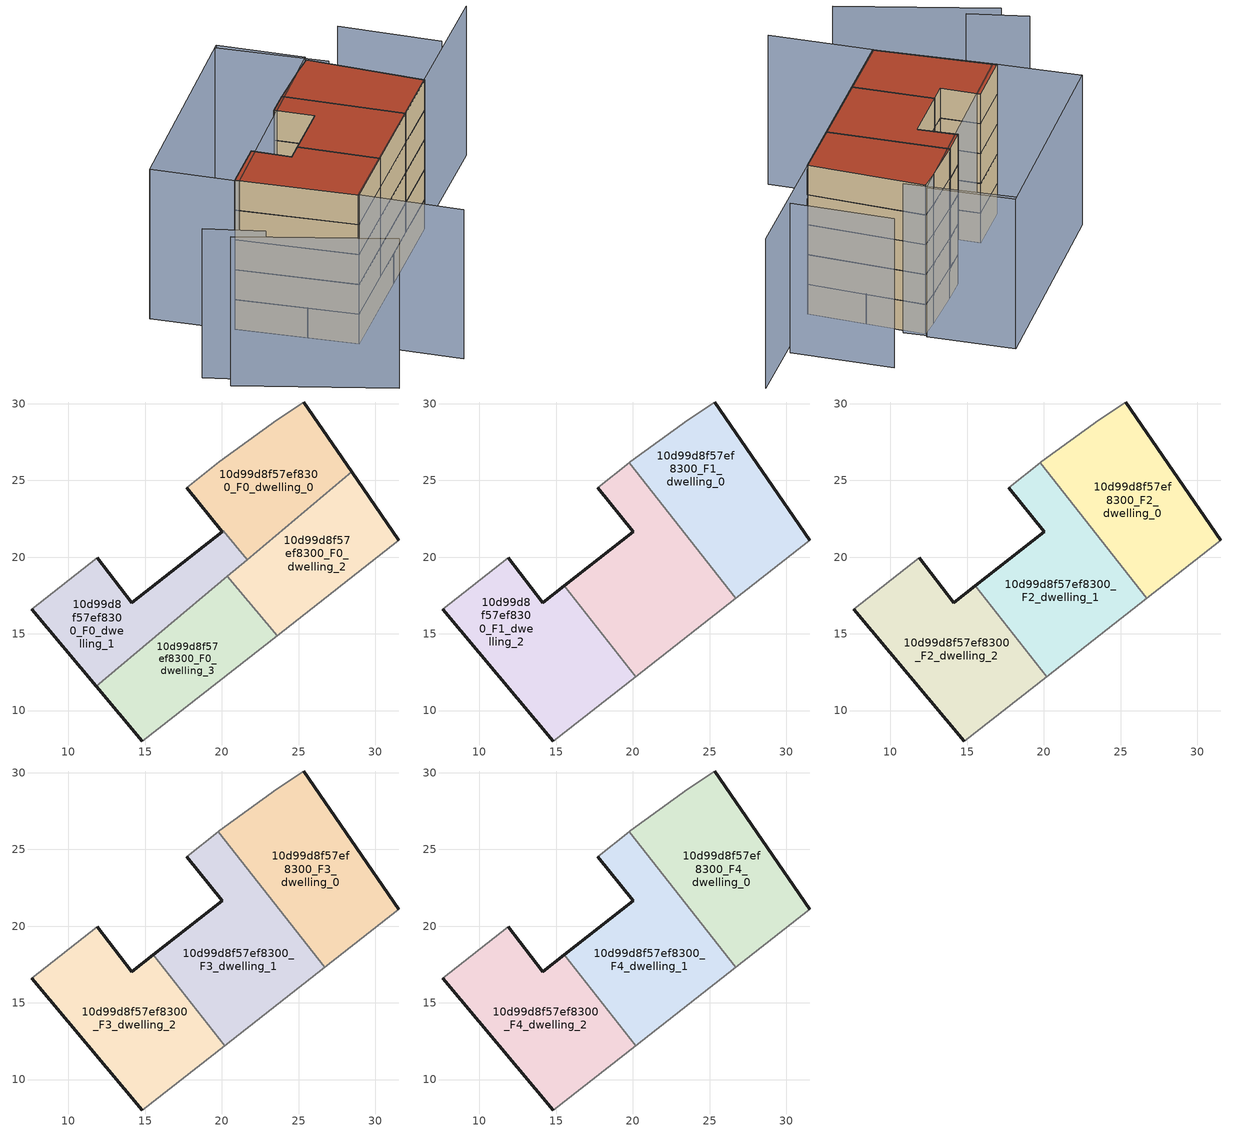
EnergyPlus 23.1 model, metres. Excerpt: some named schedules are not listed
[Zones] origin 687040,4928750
10d99d8f57ef8300_F0_dwelling_0
 floor ground (EU_floor_Construction): 28.47,25.58 25.34,30.11 23.61,28.96 19.83,26.21 17.71,24.54 20.03,21.66 20.08,21.71 21.66,19.84 z0
 wall outside (EU_wall_Construction): 25.34,30.11 28.47,25.58 / 20.03,21.66 17.71,24.54 z0:3
 wall adiabatic (EU_wall_Construction): 17.71,24.54 19.83,26.21 23.61,28.96 25.34,30.11 z0:3
 wall to 10d99d8f57ef8300_F0_dwelling_1 (EU_wall_Construction): 21.66,19.84 20.08,21.71 20.03,21.66 z0:3
 wall to 10d99d8f57ef8300_F0_dwelling_2 (EU_wall_Construction): 28.47,25.58 21.66,19.84 z0:3
10d99d8f57ef8300_F0_dwelling_1
 floor ground (EU_floor_Construction): 21.66,19.84 20.08,21.71 20.02,21.66 14.12,17.02 11.88,19.95 7.59,16.59 11.83,11.57 z0
 wall outside (EU_wall_Construction): 11.83,11.57 7.59,16.59 / 11.88,19.95 14.12,17.02 20.02,21.66 z0:3; 20.03,21.66,3 20.02,21.66,0 20.03,21.66,0
 wall adiabatic (EU_wall_Construction): 7.59,16.59 11.88,19.95 z0:3
 wall to 10d99d8f57ef8300_F0_dwelling_3 (EU_wall_Construction): 20.36,18.75 11.83,11.57 z0:3
 wall to 10d99d8f57ef8300_F0_dwelling_2 (EU_wall_Construction): 21.66,19.84 20.36,18.75 z0:3
10d99d8f57ef8300_F0_dwelling_2
 floor ground (EU_floor_Construction): 31.55,21.11 28.47,25.58 20.36,18.75 23.6,14.89 z0
 wall outside (EU_wall_Construction): 28.47,25.58 31.55,21.11 z0:3
 wall to 10d99d8f57ef8300_F0_dwelling_3 (EU_wall_Construction): 23.6,14.89 20.36,18.75 z0:3
 wall adiabatic (EU_wall_Construction): 31.55,21.11 23.6,14.89 z0:3
10d99d8f57ef8300_F0_dwelling_3
 floor ground (EU_floor_Construction): 23.6,14.89 20.36,18.75 11.83,11.57 14.82,8.01 z0
 wall outside (EU_wall_Construction): 14.82,8.01 11.83,11.57 z0:3
 wall adiabatic (EU_wall_Construction): 23.6,14.89 14.82,8.01 z0:3
10d99d8f57ef8300_F1_dwelling_0
 floor to 10d99d8f57ef8300_F0_dwelling_0 (EU_floor_Construction): 28.47,25.58 25.34,30.11 23.61,28.96 19.83,26.21 19.78,26.17 23.51,21.4 z3
 floor to 10d99d8f57ef8300_F0_dwelling_2 (EU_floor_Construction): 31.55,21.11 28.47,25.58 23.51,21.4 26.71,17.32 z3
 wall outside (EU_wall_Construction): 25.34,30.11 31.55,21.11 z3:6
 wall adiabatic (EU_wall_Construction): 31.55,21.11 26.71,17.32 / 19.78,26.17 19.83,26.21 23.61,28.96 25.34,30.11 z3:6
 wall to 10d99d8f57ef8300_F1_dwelling_1 (EU_wall_Construction): 26.71,17.32 19.78,26.17 z3:6
10d99d8f57ef8300_F1_dwelling_1
 floor to 10d99d8f57ef8300_F0_dwelling_3 (EU_floor_Construction): 23.6,14.89 20.36,18.75 17.17,16.07 20.19,12.21 z3
 floor to 10d99d8f57ef8300_F0_dwelling_0 (EU_floor_Construction): 23.51,21.4 19.78,26.17 17.71,24.54 20.03,21.66 20.08,21.71 21.66,19.84 z3
 floor to 10d99d8f57ef8300_F0_dwelling_1 (EU_floor_Construction): 21.66,19.84 20.08,21.71 20.03,21.66 15.54,18.14 17.17,16.07 z3
 floor to 10d99d8f57ef8300_F0_dwelling_2 (EU_floor_Construction): 26.71,17.32 23.51,21.4 20.36,18.75 23.6,14.89 z3
 wall outside (EU_wall_Construction): 15.54,18.14 20.03,21.66 17.7,24.53 z3:6
 wall adiabatic (EU_wall_Construction): 26.71,17.32 20.19,12.21 / 17.7,24.53 19.78,26.17 z3:6
 wall to 10d99d8f57ef8300_F1_dwelling_2 (EU_wall_Construction): 20.19,12.21 15.54,18.14 z3:6
10d99d8f57ef8300_F1_dwelling_2
 floor to 10d99d8f57ef8300_F0_dwelling_1 (EU_floor_Construction): 17.17,16.07 15.54,18.14 14.12,17.02 11.88,19.95 7.59,16.59 11.83,11.57 z3
 floor to 10d99d8f57ef8300_F0_dwelling_3 (EU_floor_Construction): 20.19,12.21 17.17,16.07 11.83,11.57 14.82,8.01 z3
 wall outside (EU_wall_Construction): 14.82,8.01 7.59,16.59 / 11.88,19.95 14.12,17.02 15.54,18.14 z3:6
 wall adiabatic (EU_wall_Construction): 20.19,12.21 14.82,8.01 / 7.59,16.59 11.88,19.95 z3:6
10d99d8f57ef8300_F2_dwelling_0
 floor to 10d99d8f57ef8300_F1_dwelling_0 (EU_floor_Construction): 31.55,21.11 25.34,30.11 23.61,28.96 19.83,26.21 19.78,26.17 26.71,17.32 z6
 wall outside (EU_wall_Construction): 25.34,30.11 31.55,21.11 z6:9
 wall adiabatic (EU_wall_Construction): 31.55,21.11 26.71,17.32 / 19.78,26.17 19.83,26.21 23.61,28.96 25.34,30.11 z6:9
 wall to 10d99d8f57ef8300_F2_dwelling_1 (EU_wall_Construction): 26.71,17.32 19.78,26.17 z6:9
10d99d8f57ef8300_F2_dwelling_1
 floor to 10d99d8f57ef8300_F1_dwelling_1 (EU_floor_Construction): 26.71,17.32 19.78,26.17 17.7,24.53 20.03,21.66 15.54,18.14 20.19,12.21 z6
 wall outside (EU_wall_Construction): 15.54,18.14 20.03,21.66 17.7,24.53 z6:9
 wall adiabatic (EU_wall_Construction): 26.71,17.32 20.19,12.21 / 17.7,24.53 19.78,26.17 z6:9
 wall to 10d99d8f57ef8300_F2_dwelling_2 (EU_wall_Construction): 20.19,12.21 15.54,18.14 z6:9
10d99d8f57ef8300_F2_dwelling_2
 floor to 10d99d8f57ef8300_F1_dwelling_2 (EU_floor_Construction): 20.19,12.21 15.54,18.14 14.12,17.02 11.88,19.95 7.59,16.59 14.82,8.01 z6
 wall outside (EU_wall_Construction): 14.82,8.01 7.59,16.59 / 11.88,19.95 14.12,17.02 15.54,18.14 z6:9
 wall adiabatic (EU_wall_Construction): 20.19,12.21 14.82,8.01 / 7.59,16.59 11.88,19.95 z6:9
10d99d8f57ef8300_F3_dwelling_0
 floor to 10d99d8f57ef8300_F2_dwelling_0 (EU_floor_Construction): 31.55,21.11 25.34,30.11 23.61,28.96 19.83,26.21 19.78,26.17 26.71,17.32 z9
 wall outside (EU_wall_Construction): 25.34,30.11 31.55,21.11 z9:12
 wall adiabatic (EU_wall_Construction): 31.55,21.11 26.71,17.32 / 19.78,26.17 19.83,26.21 23.61,28.96 25.34,30.11 z9:12
 wall to 10d99d8f57ef8300_F3_dwelling_1 (EU_wall_Construction): 26.71,17.32 19.78,26.17 z9:12
10d99d8f57ef8300_F3_dwelling_1
 floor to 10d99d8f57ef8300_F2_dwelling_1 (EU_floor_Construction): 26.71,17.32 19.78,26.17 17.7,24.53 20.03,21.66 15.54,18.14 20.19,12.21 z9
 wall outside (EU_wall_Construction): 15.54,18.14 20.03,21.66 17.7,24.53 z9:12
 wall adiabatic (EU_wall_Construction): 26.71,17.32 20.19,12.21 / 17.7,24.53 19.78,26.17 z9:12
 wall to 10d99d8f57ef8300_F3_dwelling_2 (EU_wall_Construction): 20.19,12.21 15.54,18.14 z9:12
10d99d8f57ef8300_F3_dwelling_2
 floor to 10d99d8f57ef8300_F2_dwelling_2 (EU_floor_Construction): 20.19,12.21 15.54,18.14 14.12,17.02 11.88,19.95 7.59,16.59 14.82,8.01 z9
 wall outside (EU_wall_Construction): 14.82,8.01 7.59,16.59 / 11.88,19.95 14.12,17.02 15.54,18.14 z9:12
 wall adiabatic (EU_wall_Construction): 20.19,12.21 14.82,8.01 / 7.59,16.59 11.88,19.95 z9:12
10d99d8f57ef8300_F4_dwelling_0
 floor to 10d99d8f57ef8300_F3_dwelling_0 (EU_floor_Construction): 31.55,21.11 25.34,30.11 23.61,28.96 19.83,26.21 19.78,26.17 26.71,17.32 z12
 wall outside (EU_wall_Construction): 25.34,30.11 31.55,21.11 z12:15
 wall adiabatic (EU_wall_Construction): 31.55,21.11 26.71,17.32 / 19.78,26.17 19.83,26.21 23.61,28.96 25.34,30.11 z12:15
 wall to 10d99d8f57ef8300_F4_dwelling_1 (EU_wall_Construction): 26.71,17.32 19.78,26.17 z12:15
 roof outside (EU_roof_Construction): 25.34,30.11 31.55,21.11 26.71,17.32 19.78,26.17 19.83,26.21 23.61,28.96 z15
10d99d8f57ef8300_F4_dwelling_1
 floor to 10d99d8f57ef8300_F3_dwelling_1 (EU_floor_Construction): 26.71,17.32 19.78,26.17 17.7,24.53 20.03,21.66 15.54,18.14 20.19,12.21 z12
 wall outside (EU_wall_Construction): 15.54,18.14 20.03,21.66 17.7,24.53 z12:15
 wall adiabatic (EU_wall_Construction): 26.71,17.32 20.19,12.21 / 17.7,24.53 19.78,26.17 z12:15
 wall to 10d99d8f57ef8300_F4_dwelling_2 (EU_wall_Construction): 20.19,12.21 15.54,18.14 z12:15
 roof outside (EU_roof_Construction): 19.78,26.17 26.71,17.32 20.19,12.21 15.54,18.14 20.03,21.66 17.7,24.53 z15
10d99d8f57ef8300_F4_dwelling_2
 floor to 10d99d8f57ef8300_F3_dwelling_2 (EU_floor_Construction): 20.19,12.21 15.54,18.14 14.12,17.02 11.88,19.95 7.59,16.59 14.82,8.01 z12
 wall outside (EU_wall_Construction): 14.82,8.01 7.59,16.59 / 11.88,19.95 14.12,17.02 15.54,18.14 z12:15
 wall adiabatic (EU_wall_Construction): 20.19,12.21 14.82,8.01 / 7.59,16.59 11.88,19.95 z12:15
 roof outside (EU_roof_Construction): 15.54,18.14 20.19,12.21 14.82,8.01 7.59,16.59 11.88,19.95 14.12,17.02 z15
shading: 1.39,8.77 13.06,-0.3 / 0.25,11.39 4.45,7.7 / 20.66,0.51 14.77,8.09 / 14.77,8.09 42.24,29.46 / 36.77,25.68 31.06,33.28 / 26.75,28.73 20.17,36.56 / 2.75,22.55 20.47,36.82 / 20.47,36.82 25.55,30.52 / 25.55,30.52 7.82,16.25 / 7.82,16.25 2.75,22.55 z0:15
[Building]
EU S2 Campaign: North Axis=0; Terrain=City; Solar Distribution=FullExterior
[Site:Location]
Bologna: Latitude=44.5; Longitude=11.25; Time Zone=1; Elevation=37
[SizingPeriod:WeatherFileDays]
AnnualSizingPeriod: Begin Month=1; Begin Day of Month=1; End Month=12; End Day of Month=31; Day of Week for Start Day=Monday; Use Weather File Daylight Saving Period=No; Use Weather File Rain and Snow Indicators=No
[MATERIAL]
EU_InternalMass_Material: Roughness=MediumRough; Thickness=0.1; Conductivity=1; Density=1800; Specific Heat=900; Thermal Absorptance=0.9; Solar Absorptance=0.7; Visible Absorptance=0.7
[MATERIAL:NOMASS] Roughness=MediumRough; Thermal Absorptance=0.9; Solar Absorptance=0.7; Visible Absorptance=0.7
Name | Thermal Resistance
EU_wall_NoMass | 0.905828
EU_roof_NoMass | 0.37593
EU_floor_NoMass | 0.67114
[CONSTRUCTION]
EU_wall_Construction: EU_wall_NoMass
EU_roof_Construction: EU_roof_NoMass
EU_floor_Construction: EU_floor_NoMass
EU_InternalMass_Construction: EU_InternalMass_Material
[ZONE] Type=1; Multiplier=1; Ceiling Height=autocalculate; Floor Area=autocalculate; Part of Total Floor Area=Yes
Name | Volume
10d99d8f57ef8300_F0_dwelling_0 | 162.51
10d99d8f57ef8300_F1_dwelling_0; 10d99d8f57ef8300_F2_dwelling_0; 10d99d8f57ef8300_F3_dwelling_0; 10d99d8f57ef8300_F4_dwelling_0 | 216.125
10d99d8f57ef8300_F0_dwelling_1 | 161.642
10d99d8f57ef8300_F1_dwelling_1; 10d99d8f57ef8300_F2_dwelling_1; 10d99d8f57ef8300_F3_dwelling_1; 10d99d8f57ef8300_F4_dwelling_1 | 216.12
10d99d8f57ef8300_F0_dwelling_2 | 162.086
10d99d8f57ef8300_F1_dwelling_2; 10d99d8f57ef8300_F2_dwelling_2; 10d99d8f57ef8300_F3_dwelling_2; 10d99d8f57ef8300_F4_dwelling_2 | 216.117
10d99d8f57ef8300_F0_dwelling_3 | 162.104
[INTERNALMASS] Construction=EU_InternalMass_Construction
Name | Zone or ZoneList | Surface Area
10d99d8f57ef8300_F0_dwelling_0_EU_InternalMass | 10d99d8f57ef8300_F0_dwelling_0 | 54.175
10d99d8f57ef8300_F0_dwelling_1_EU_InternalMass | 10d99d8f57ef8300_F0_dwelling_1 | 53.8806
10d99d8f57ef8300_F0_dwelling_2_EU_InternalMass | 10d99d8f57ef8300_F0_dwelling_2 | 54.0289
10d99d8f57ef8300_F0_dwelling_3_EU_InternalMass | 10d99d8f57ef8300_F0_dwelling_3 | 54.0345
10d99d8f57ef8300_F1_dwelling_0_EU_InternalMass | 10d99d8f57ef8300_F1_dwelling_0 | 72.0419
10d99d8f57ef8300_F1_dwelling_1_EU_InternalMass | 10d99d8f57ef8300_F1_dwelling_1 | 72.0401
10d99d8f57ef8300_F1_dwelling_2_EU_InternalMass | 10d99d8f57ef8300_F1_dwelling_2 | 72.0391
10d99d8f57ef8300_F2_dwelling_0_EU_InternalMass | 10d99d8f57ef8300_F2_dwelling_0 | 72.0419
10d99d8f57ef8300_F2_dwelling_1_EU_InternalMass | 10d99d8f57ef8300_F2_dwelling_1 | 72.0401
10d99d8f57ef8300_F2_dwelling_2_EU_InternalMass | 10d99d8f57ef8300_F2_dwelling_2 | 72.0391
10d99d8f57ef8300_F3_dwelling_0_EU_InternalMass | 10d99d8f57ef8300_F3_dwelling_0 | 72.0419
10d99d8f57ef8300_F3_dwelling_1_EU_InternalMass | 10d99d8f57ef8300_F3_dwelling_1 | 72.0401
10d99d8f57ef8300_F3_dwelling_2_EU_InternalMass | 10d99d8f57ef8300_F3_dwelling_2 | 72.0391
10d99d8f57ef8300_F4_dwelling_0_EU_InternalMass | 10d99d8f57ef8300_F4_dwelling_0 | 72.0419
10d99d8f57ef8300_F4_dwelling_1_EU_InternalMass | 10d99d8f57ef8300_F4_dwelling_1 | 72.0401
10d99d8f57ef8300_F4_dwelling_2_EU_InternalMass | 10d99d8f57ef8300_F4_dwelling_2 | 72.0391
[OTHEREQUIPMENT] Fuel Type=Electricity; Design Level Calculation Method=Watts/Area; Power per Zone Floor Area=1; Fraction Latent=0; Fraction Radiant=0; Fraction Lost=0; Carbon Dioxide Generation Rate=0; EndUse Subcategory=EU_Step8_InternalGains
Name | Zone or ZoneList or Space or SpaceList | Schedule
EU_Step8_InternalGain_10d99d8f57ef8300_F0_dwelling_0_f000 | 10d99d8f57ef8300_F0_dwelling_0 | EU_Step8_GainSchedule_10d99d8f57ef8300_F0_dwelling_0_f000
EU_Step8_InternalGain_10d99d8f57ef8300_F0_dwelling_1_f000 | 10d99d8f57ef8300_F0_dwelling_1 | EU_Step8_GainSchedule_10d99d8f57ef8300_F0_dwelling_1_f000
EU_Step8_InternalGain_10d99d8f57ef8300_F0_dwelling_2_f000 | 10d99d8f57ef8300_F0_dwelling_2 | EU_Step8_GainSchedule_10d99d8f57ef8300_F0_dwelling_2_f000
EU_Step8_InternalGain_10d99d8f57ef8300_F0_dwelling_3_f000 | 10d99d8f57ef8300_F0_dwelling_3 | EU_Step8_GainSchedule_10d99d8f57ef8300_F0_dwelling_3_f000
EU_Step8_InternalGain_10d99d8f57ef8300_F1_dwelling_0_f000 | 10d99d8f57ef8300_F1_dwelling_0 | EU_Step8_GainSchedule_10d99d8f57ef8300_F1_dwelling_0_f000
EU_Step8_InternalGain_10d99d8f57ef8300_F1_dwelling_1_f000 | 10d99d8f57ef8300_F1_dwelling_1 | EU_Step8_GainSchedule_10d99d8f57ef8300_F1_dwelling_1_f000
EU_Step8_InternalGain_10d99d8f57ef8300_F1_dwelling_2_f000 | 10d99d8f57ef8300_F1_dwelling_2 | EU_Step8_GainSchedule_10d99d8f57ef8300_F1_dwelling_2_f000
EU_Step8_InternalGain_10d99d8f57ef8300_F2_dwelling_0_f000 | 10d99d8f57ef8300_F2_dwelling_0 | EU_Step8_GainSchedule_10d99d8f57ef8300_F2_dwelling_0_f000
EU_Step8_InternalGain_10d99d8f57ef8300_F2_dwelling_1_f000 | 10d99d8f57ef8300_F2_dwelling_1 | EU_Step8_GainSchedule_10d99d8f57ef8300_F2_dwelling_1_f000
EU_Step8_InternalGain_10d99d8f57ef8300_F2_dwelling_2_f000 | 10d99d8f57ef8300_F2_dwelling_2 | EU_Step8_GainSchedule_10d99d8f57ef8300_F2_dwelling_2_f000
EU_Step8_InternalGain_10d99d8f57ef8300_F3_dwelling_0_f000 | 10d99d8f57ef8300_F3_dwelling_0 | EU_Step8_GainSchedule_10d99d8f57ef8300_F3_dwelling_0_f000
EU_Step8_InternalGain_10d99d8f57ef8300_F3_dwelling_1_f000 | 10d99d8f57ef8300_F3_dwelling_1 | EU_Step8_GainSchedule_10d99d8f57ef8300_F3_dwelling_1_f000
EU_Step8_InternalGain_10d99d8f57ef8300_F3_dwelling_2_f000 | 10d99d8f57ef8300_F3_dwelling_2 | EU_Step8_GainSchedule_10d99d8f57ef8300_F3_dwelling_2_f000
EU_Step8_InternalGain_10d99d8f57ef8300_F4_dwelling_0_f000 | 10d99d8f57ef8300_F4_dwelling_0 | EU_Step8_GainSchedule_10d99d8f57ef8300_F4_dwelling_0_f000
EU_Step8_InternalGain_10d99d8f57ef8300_F4_dwelling_1_f000 | 10d99d8f57ef8300_F4_dwelling_1 | EU_Step8_GainSchedule_10d99d8f57ef8300_F4_dwelling_1_f000
EU_Step8_InternalGain_10d99d8f57ef8300_F4_dwelling_2_f000 | 10d99d8f57ef8300_F4_dwelling_2 | EU_Step8_GainSchedule_10d99d8f57ef8300_F4_dwelling_2_f000
[ZONEVENTILATION:DESIGNFLOWRATE] Schedule=EU_AlwaysOn; Design Flow Rate Calculation Method=AirChanges/Hour; Air Changes per Hour=0.73129; Ventilation Type=Natural; Fan Pressure Rise=0; Fan Total Efficiency=1; Constant Term Coefficient=1; Temperature Term Coefficient=0; Velocity Term Coefficient=0; Velocity Squared Term Coefficient=0; Minimum Indoor Temperature=-100; Maximum Indoor Temperature=100; Delta Temperature=-100; Minimum Outdoor Temperature=-100; Maximum Outdoor Temperature=100; Maximum Wind Speed=40
Name | Zone or ZoneList or Space or SpaceList
EU_ConstantAir_10d99d8f57ef8300_F0_dwelling_0 | 10d99d8f57ef8300_F0_dwelling_0
EU_ConstantAir_10d99d8f57ef8300_F0_dwelling_1 | 10d99d8f57ef8300_F0_dwelling_1
EU_ConstantAir_10d99d8f57ef8300_F0_dwelling_2 | 10d99d8f57ef8300_F0_dwelling_2
EU_ConstantAir_10d99d8f57ef8300_F0_dwelling_3 | 10d99d8f57ef8300_F0_dwelling_3
EU_ConstantAir_10d99d8f57ef8300_F1_dwelling_0 | 10d99d8f57ef8300_F1_dwelling_0
EU_ConstantAir_10d99d8f57ef8300_F1_dwelling_1 | 10d99d8f57ef8300_F1_dwelling_1
EU_ConstantAir_10d99d8f57ef8300_F1_dwelling_2 | 10d99d8f57ef8300_F1_dwelling_2
EU_ConstantAir_10d99d8f57ef8300_F2_dwelling_0 | 10d99d8f57ef8300_F2_dwelling_0
EU_ConstantAir_10d99d8f57ef8300_F2_dwelling_1 | 10d99d8f57ef8300_F2_dwelling_1
EU_ConstantAir_10d99d8f57ef8300_F2_dwelling_2 | 10d99d8f57ef8300_F2_dwelling_2
EU_ConstantAir_10d99d8f57ef8300_F3_dwelling_0 | 10d99d8f57ef8300_F3_dwelling_0
EU_ConstantAir_10d99d8f57ef8300_F3_dwelling_1 | 10d99d8f57ef8300_F3_dwelling_1
EU_ConstantAir_10d99d8f57ef8300_F3_dwelling_2 | 10d99d8f57ef8300_F3_dwelling_2
EU_ConstantAir_10d99d8f57ef8300_F4_dwelling_0 | 10d99d8f57ef8300_F4_dwelling_0
EU_ConstantAir_10d99d8f57ef8300_F4_dwelling_1 | 10d99d8f57ef8300_F4_dwelling_1
EU_ConstantAir_10d99d8f57ef8300_F4_dwelling_2 | 10d99d8f57ef8300_F4_dwelling_2
[HVACTEMPLATE:THERMOSTAT] Constant Heating Setpoint=20; Constant Cooling Setpoint=50
EU_HeatOnly_10d99d8f57ef8300_F0_dwelling_0; EU_HeatOnly_10d99d8f57ef8300_F0_dwelling_1; EU_HeatOnly_10d99d8f57ef8300_F0_dwelling_2; EU_HeatOnly_10d99d8f57ef8300_F0_dwelling_3; EU_HeatOnly_10d99d8f57ef8300_F1_dwelling_0; EU_HeatOnly_10d99d8f57ef8300_F1_dwelling_1; EU_HeatOnly_10d99d8f57ef8300_F1_dwelling_2; EU_HeatOnly_10d99d8f57ef8300_F2_dwelling_0; EU_HeatOnly_10d99d8f57ef8300_F2_dwelling_1; EU_HeatOnly_10d99d8f57ef8300_F2_dwelling_2; EU_HeatOnly_10d99d8f57ef8300_F3_dwelling_0; EU_HeatOnly_10d99d8f57ef8300_F3_dwelling_1; EU_HeatOnly_10d99d8f57ef8300_F3_dwelling_2; EU_HeatOnly_10d99d8f57ef8300_F4_dwelling_0; EU_HeatOnly_10d99d8f57ef8300_F4_dwelling_1; EU_HeatOnly_10d99d8f57ef8300_F4_dwelling_2
[HVACTEMPLATE:ZONE:IDEALLOADSAIRSYSTEM] System Availability Schedule=EU_AlwaysOn; Maximum Heating Supply Air Temperature=50; Minimum Cooling Supply Air Temperature=13; Maximum Heating Supply Air Humidity Ratio=0.0156; Minimum Cooling Supply Air Humidity Ratio=0.0077; Heating Limit=NoLimit; Cooling Limit=NoLimit; Heating Availability Schedule=EU_AlwaysOn; Cooling Availability Schedule=EU_CoolingOff; Dehumidification Control Type=ConstantSensibleHeatRatio; Cooling Sensible Heat Ratio=0.7; Dehumidification Setpoint=60; Humidification Control Type=None; Humidification Setpoint=30; Outdoor Air Method=None; Outdoor Air Flow Rate per Person=0.00944; Outdoor Air Flow Rate per Zone Floor Area=0; Outdoor Air Flow Rate per Zone=0; Demand Controlled Ventilation Type=None; Outdoor Air Economizer Type=NoEconomizer; Heat Recovery Type=None; Sensible Heat Recovery Effectiveness=0.7; Latent Heat Recovery Effectiveness=0.65
Name | Template Thermostat
10d99d8f57ef8300_F0_dwelling_0 | EU_HeatOnly_10d99d8f57ef8300_F0_dwelling_0
10d99d8f57ef8300_F0_dwelling_1 | EU_HeatOnly_10d99d8f57ef8300_F0_dwelling_1
